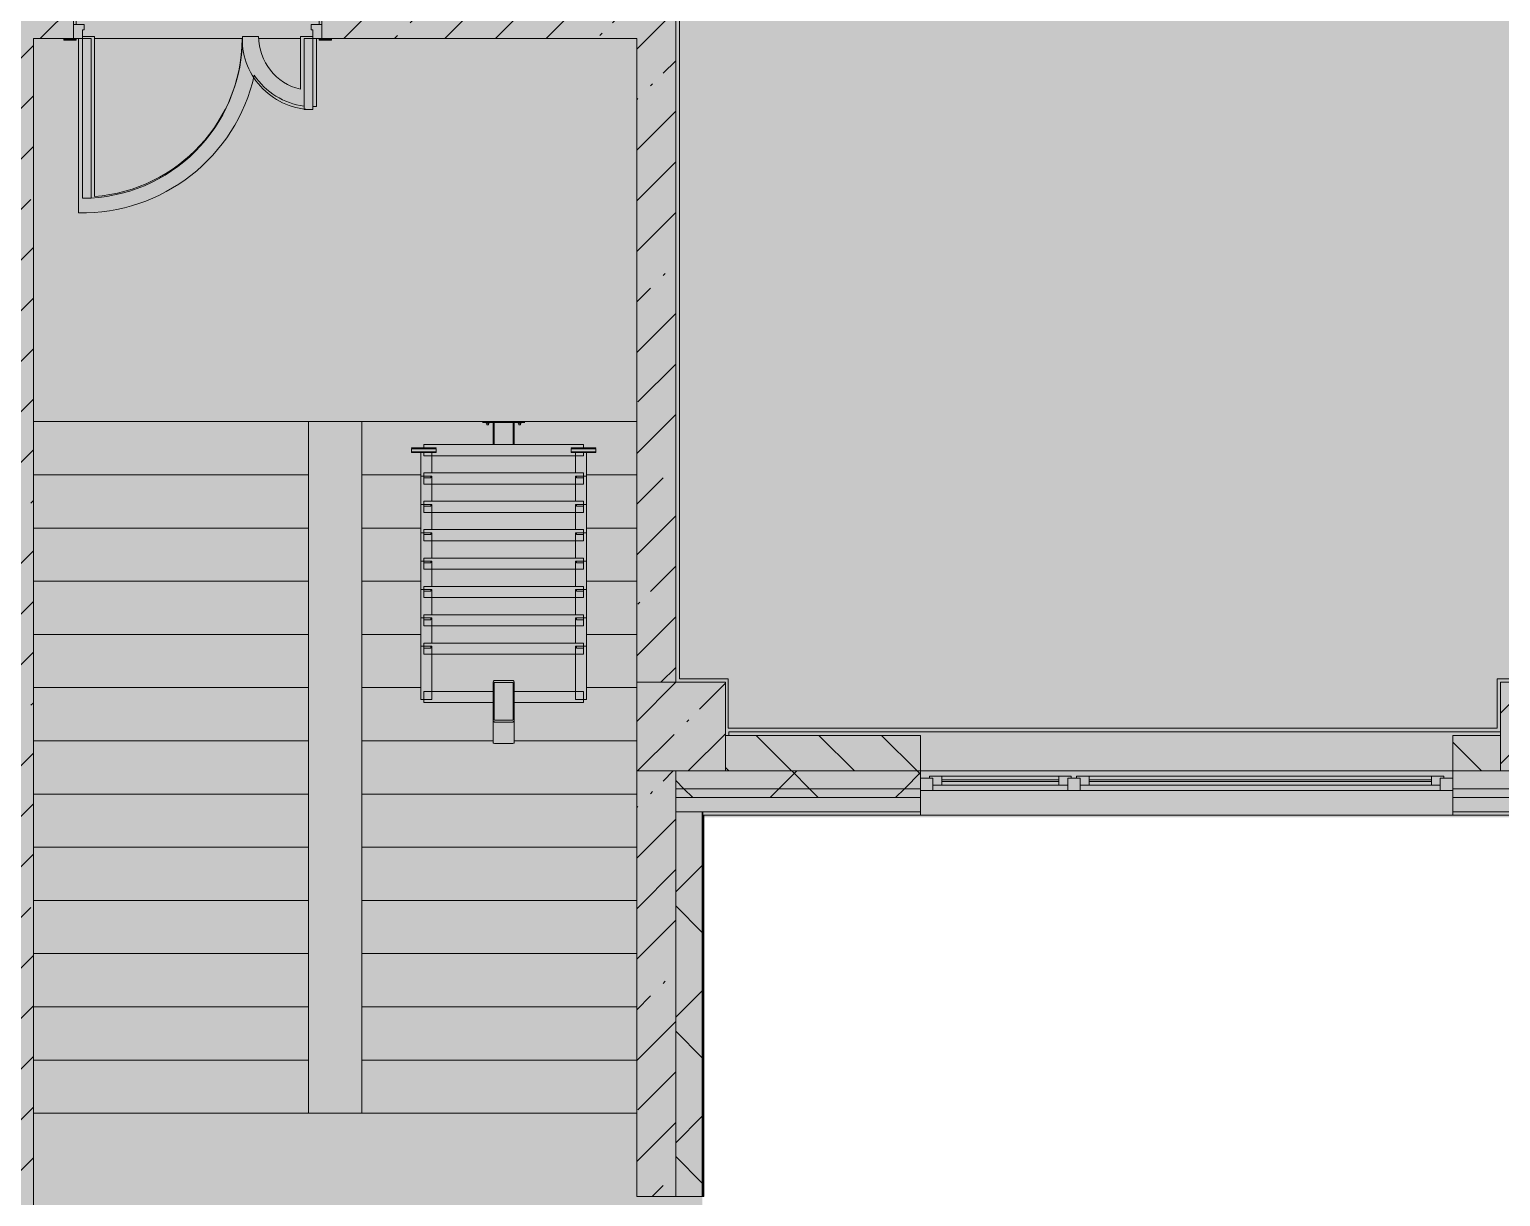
# Model space of a CAD drawing. Header units: millimetres. Extents: x 35524 to 235479, y -8553 to 29000.
# Drawn here: x 180525 to 188819, y 1150 to 7732 of the extents above; entities that cross this region are included whole.
import ezdxf

# ---------------------------------------------------------------- set-up
doc = ezdxf.new("R2010")
doc.units = ezdxf.units.MM
doc.linetypes.add('200_ШТРИХ__ш1_п0_6_', pattern=[800, 500, -300])
doc.layers.add('A-DETL-GENF-3', color=7, linetype='Continuous', lineweight=9, true_color=0xc0c0c0, transparency=0.4)
for name, color, linetype, lineweight in [('A-DETL-MBND-1', 7, '200_ШТРИХ__ш1_п0_6_', 9), ('A-WALL', 7, 'Continuous', 9), ('A-WALL-6', 7, 'Continuous', 5), ('I-WALL-24', 7, 'Continuous', 5), ('S-COLS-1', 7, 'Continuous', 5)]:
    doc.layers.add(name, color=color, linetype=linetype, lineweight=lineweight)
for name, color, linetype, lineweight, true_color in [('A-DOOR-3', 7, 'Continuous', 5, 0xe2e2e2), ('A-DOOR-4', 7, 'Continuous', 5, 0xb7b7b7), ('A-DOOR-FRAM-2', 7, 'Continuous', 5, 0xe2e2e2), ('A-DOOR-FRAM-4', 7, 'Continuous', 5, 0xb7b7b7), ('A-FLOR-1', 7, 'Continuous', 5, 0xb7b7b7), ('A-GENM-1', 7, 'Continuous', 5, 0x737373), ('A-GLAZ-3', 7, 'Continuous', 5, 0x737373), ('A-WALL-7', 7, 'Continuous', 5, 0x737373), ('A-WALL-8', 7, 'Continuous', 9, 0x737373), ('I-WALL-23', 7, 'Continuous', 5, 0x737373), ('S-COLS-2', 7, 'Continuous', 5, 0x737373), ('S-STRS-2', 7, 'Continuous', 5, 0x737373)]:
    doc.layers.add(name, color=color, linetype=linetype, lineweight=lineweight, true_color=true_color)
pattern_1 = [(45, (108468.84, 0), (-353.5534, 353.5534), []), (135, (108468.84, 0), (-353.5534, -353.5534), [])]
pattern_2 = [(45, (108468.84, 0), (-285.1231, 285.1231), []), (45, (108753.96, 0), (-285.1231, 285.1231), [504.031, -100.806, 16.764, -84.042])]

# ---------------------------------------------------------------- blocks, each defined once
blk = doc.blocks.new('BSC_Колонна _Прямоугольная - 500х500-V115-3_4_2_птичка')
at = {"layer": 'S-COLS-1'}
h = blk.add_hatch(dxfattribs=at)
h.set_pattern_fill('FP_90', color=256, style=0, pattern_type=2)
h.set_pattern_definition([(45, (-75730, -3800), (-285.1231, 285.1231), []), (45, (-75444.88, -3800), (-285.1231, 285.1231), [504.031, -100.806, 16.764, -84.042])])
h.paths.add_polyline_path([(-217, -250), (250, -250), (250, 250), (-250, 250), (-250, -250)])
at = {"layer": 'S-COLS-2'}
for p, q in [((250, 250), (-250, 250)), ((-250, 250), (-250, -250)), ((250, -250), (250, 250)), ((-250, -250), (250, -250))]:
    blk.add_line(p, q, dxfattribs=at)
blk = doc.blocks.new('BSC_Колонна _Прямоугольная - 500х500-V116-3_4_2_птичка')
at = {"layer": 'S-COLS-1'}
h = blk.add_hatch(dxfattribs=at)
h.set_pattern_fill('FP_91', color=256, style=0, pattern_type=2)
h.set_pattern_definition([(45, (-80600, -3800), (-285.1231, 285.1231), []), (45, (-80314.88, -3800), (-285.1231, 285.1231), [504.031, -100.806, 16.764, -84.042])])
h.paths.add_polyline_path([(-250, -250), (250, -250), (250, 250), (-250, 250)])
at = {"layer": 'S-COLS-2'}
for p, q in [((250, 250), (-250, 250)), ((-250, 250), (-250, -250)), ((250, -250), (250, 250)), ((-250, -250), (250, -250))]:
    blk.add_line(p, q, dxfattribs=at)
blk = doc.blocks.new('110_Дверь_СКБ_2Ст - Д-1 Лестничная клетка EIS60-24319353-3_4_2_птичка')
at = {"layer": 'A-DOOR-3'}
for points in [[(612.5, 1010), (612.5, 110), (662.5, 110), (662.5, 1010)], [(-631.1, 510), (-637.5, 510), (-637.5, 110), (-587.5, 110), (-587.5, 510)], [(712.5, 30), (697.5, 30), (697.5, -110), (712.5, -110)]]:
    blk.add_hatch(color=256, dxfattribs=at).paths.add_polyline_path(points)
h = blk.add_hatch(color=256, dxfattribs=at)
h.paths.add_polyline_path([(662.5, 110), (662.5, 60), (652.5, 60), (652.5, 30), (712.5, 30), (712.5, 110)])
h.paths.add_polyline_path([(-637.5, 110), (-687.5, 110), (-687.5, 30), (-627.5, 30), (-631.1, 60), (-637.5, 60)])
at = {"layer": 'A-DOOR-FRAM-2'}
for points in [[(-742.5, 118), (-742.5, 110), (-672.5, 110), (-672.5, 118)], [(697.5, 118), (697.5, 110), (767.5, 110), (767.5, 118)], [(-672.5, 30), (-687.5, 30), (-687.5, -110), (-672.5, -110)], [(-672.5, -110), (-742.5, -110), (-742.5, -118), (-672.5, -118)], [(697.5, -110), (697.5, -118), (767.5, -118), (767.5, -110)]]:
    blk.add_hatch(color=256, dxfattribs=at).paths.add_polyline_path(points)
at = {"layer": 'A-DOOR-4'}
for p, q in [((662.5, 1010), (612.5, 1010)), ((612.5, 1010), (612.5, 110)), ((662.5, 110), (662.5, 1010)), ((-637.5, 510), (-637.5, 110)), ((-587.5, 510), (-637.5, 510)), ((-587.5, 110), (-587.5, 510)), ((-637.5, 110), (-587.5, 110)), ((612.5, 110), (662.5, 110))]:
    blk.add_line(p, q, dxfattribs=at)
for centre, radius, start, end in [((662.5, 110), 900, 90, 180), ((-637.5, 110), 400, 360, 90)]:
    blk.add_arc(centre, radius, start, end, dxfattribs=at)
at = {"layer": 'A-DOOR-FRAM-4'}
for p, q in [((-672.5, 118), (-742.5, 118)), ((-742.5, 118), (-742.5, 110)), ((-742.5, 110), (-672.5, 110)), ((-637.5, 110), (-687.5, 110)), ((-687.5, 110), (-687.5, 30)), ((-672.5, 110), (-672.5, 118)), ((-637.5, 60), (-637.5, 110)), ((662.5, 110), (662.5, 60)), ((712.5, 110), (662.5, 110)), ((767.5, 118), (697.5, 118)), ((697.5, 118), (697.5, 110)), ((697.5, 110), (767.5, 110)), ((712.5, 30), (712.5, 110)), ((767.5, 110), (767.5, 118)), ((-687.5, 30), (-627.5, 30)), ((-672.5, 30), (-687.5, 30)), ((-687.5, 30), (-687.5, -110)), ((-672.5, -110), (-672.5, 30)), ((-627.5, 60), (-637.5, 60)), ((-627.5, 30), (-627.5, 60)), ((662.5, 60), (652.5, 60)), ((652.5, 60), (652.5, 30)), ((652.5, 30), (712.5, 30)), ((712.5, 30), (697.5, 30)), ((697.5, 30), (697.5, -110)), ((712.5, -110), (712.5, 30)), ((-672.5, -110), (-742.5, -110)), ((-742.5, -110), (-742.5, -118)), ((-742.5, -118), (-672.5, -118)), ((-687.5, -110), (-672.5, -110)), ((-672.5, -118), (-672.5, -110)), ((697.5, -110), (712.5, -110)), ((767.5, -110), (697.5, -110)), ((697.5, -110), (697.5, -118)), ((697.5, -118), (767.5, -118)), ((767.5, -118), (767.5, -110))]:
    blk.add_line(p, q, dxfattribs=at)
blk = doc.blocks.new('Анкер клиновой - Анкер клиновой МКТ В 10-10-16_85-V180-3_4_2_птичка')
at = {"layer": 'A-DETL-MBND-1'}
for p, q in [((74812, 5515.8), (74812, 5511.8)), ((74812, 5511.8), (74828, 5511.8)), ((74828, 5511.8), (74812, 5511.8)), ((74815, 5515.8), (74815, 5501.8)), ((74815, 5501.8), (74825, 5501.8)), ((74825, 5501.8), (74815, 5501.8)), ((74825, 5501.8), (74825, 5515.8)), ((74828, 5511.8), (74828, 5515.8))]:
    blk.add_line(p, q, dxfattribs=at)
blk = doc.blocks.new('ОМ_Полоса_Трапеция прямоугольная_Прокат_ГОСТ 103-2006 - ОМ_Полоса_Трапеция прямоугольная_Прокат_ГОСТ 103-2006-V181-3_4_2_птичка')
at = {"layer": 'A-GENM-1'}
for p, q in [((74280, 4243.3), (74280, 4253.3)), ((74280, 4253.3), (74320, 4253.3)), ((74320, 4243.3), (74280, 4243.3)), ((74320, 4253.3), (74320, 4243.3))]:
    blk.add_line(p, q, dxfattribs=at)
blk = doc.blocks.new('ОМ_Полоса_Трапеция прямоугольная_Прокат_ГОСТ 103-2006 - ОМ_Полоса_Трапеция прямоугольная_Прокат_ГОСТ 103-2006-V182-3_4_2_птичка')
at = {"layer": 'A-GENM-1'}
for p, q in [((74320, 4893.3), (74280, 4893.3)), ((74280, 4893.3), (74280, 4883.3)), ((74320, 4883.3), (74320, 4893.3)), ((74280, 4883.3), (74320, 4883.3))]:
    blk.add_line(p, q, dxfattribs=at)
blk = doc.blocks.new('ОМ_Полоса_Трапеция прямоугольная_Прокат_ГОСТ 103-2006 - ОМ_Полоса_Трапеция прямоугольная_Прокат_ГОСТ 103-2006-V183-3_4_2_птичка')
at = {"layer": 'A-GENM-1'}
for p, q in [((74320, 5053.3), (74280, 5053.3)), ((74280, 5053.3), (74280, 5043.3)), ((74280, 5043.3), (74320, 5043.3)), ((74320, 5043.3), (74320, 5053.3))]:
    blk.add_line(p, q, dxfattribs=at)
blk = doc.blocks.new('ОМ_Полоса_Трапеция прямоугольная_Прокат_ГОСТ 103-2006 - ОМ_Полоса_Трапеция прямоугольная_Прокат_ГОСТ 103-2006-V184-3_4_2_птичка')
at = {"layer": 'A-GENM-1'}
for p, q in [((74320, 5213.3), (74280, 5213.3)), ((74280, 5213.3), (74280, 5203.3)), ((74280, 5203.3), (74320, 5203.3)), ((74320, 5203.3), (74320, 5213.3))]:
    blk.add_line(p, q, dxfattribs=at)
blk = doc.blocks.new('ОМ_Полоса_Прокат_ГОСТ 103-2006 - ОМ_Полоса_Прокат_ГОСТ 103-2006-V185-3_4_2_птичка')
at = {"layer": 'A-GENM-1'}
for p, q in [((74350, 5373.3), (74210, 5373.3)), ((74210, 5373.3), (74210, 5370.3)), ((74210, 5370.3), (74350, 5370.3)), ((74350, 5370.3), (74350, 5373.3))]:
    blk.add_line(p, q, dxfattribs=at)
blk = doc.blocks.new('ОМ_Полоса_Прокат_ГОСТ 103-2006 - ОМ_Полоса_Прокат_ГОСТ 103-2006-V186-3_4_2_птичка')
at = {"layer": 'A-GENM-1'}
for p, q in [((74210, 5365.9), (74350, 5365.9)), ((74210, 5349), (74210, 5365.9)), ((74350, 5349), (74210, 5349)), ((74210, 5349), (74210, 5345.6)), ((74210, 5345.6), (74350, 5345.6)), ((74350, 5365.9), (74350, 5349)), ((74350, 5345.6), (74350, 5349))]:
    blk.add_line(p, q, dxfattribs=at)
blk = doc.blocks.new('ОМ_Полоса_Трапеция прямоугольная_Прокат_ГОСТ 103-2006 - ОМ_Полоса_Трапеция прямоугольная_Прокат_ГОСТ 103-2006-V187-3_4_2_птичка')
at = {"layer": 'A-GENM-1'}
for p, q in [((75140, 4243.3), (75140, 4253.3)), ((75140, 4253.3), (75180, 4253.3)), ((75180, 4243.3), (75140, 4243.3)), ((75180, 4253.3), (75180, 4243.3))]:
    blk.add_line(p, q, dxfattribs=at)
blk = doc.blocks.new('ОМ_Полоса_Трапеция прямоугольная_Прокат_ГОСТ 103-2006 - ОМ_Полоса_Трапеция прямоугольная_Прокат_ГОСТ 103-2006-V188-3_4_2_птичка')
at = {"layer": 'A-GENM-1'}
for p, q in [((75140, 4893.3), (75140, 4883.3)), ((75180, 4893.3), (75140, 4893.3)), ((75180, 4883.3), (75180, 4893.3)), ((75140, 4883.3), (75180, 4883.3))]:
    blk.add_line(p, q, dxfattribs=at)
blk = doc.blocks.new('ОМ_Полоса_Трапеция прямоугольная_Прокат_ГОСТ 103-2006 - ОМ_Полоса_Трапеция прямоугольная_Прокат_ГОСТ 103-2006-V189-3_4_2_птичка')
at = {"layer": 'A-GENM-1'}
for p, q in [((75140, 5053.3), (75140, 5043.3)), ((75180, 5053.3), (75140, 5053.3)), ((75140, 5043.3), (75180, 5043.3)), ((75180, 5043.3), (75180, 5053.3))]:
    blk.add_line(p, q, dxfattribs=at)
blk = doc.blocks.new('ОМ_Полоса_Трапеция прямоугольная_Прокат_ГОСТ 103-2006 - ОМ_Полоса_Трапеция прямоугольная_Прокат_ГОСТ 103-2006-V190-3_4_2_птичка')
at = {"layer": 'A-GENM-1'}
for p, q in [((75140, 5213.3), (75140, 5203.3)), ((75180, 5213.3), (75140, 5213.3)), ((75140, 5203.3), (75180, 5203.3)), ((75180, 5203.3), (75180, 5213.3))]:
    blk.add_line(p, q, dxfattribs=at)
blk = doc.blocks.new('ОМ_Полоса_Прокат_ГОСТ 103-2006 - ОМ_Полоса_Прокат_ГОСТ 103-2006-V191-3_4_2_птичка')
at = {"layer": 'A-GENM-1'}
for p, q in [((75110, 5373.3), (75110, 5370.3)), ((75250, 5373.3), (75110, 5373.3)), ((75110, 5370.3), (75250, 5370.3)), ((75250, 5370.3), (75250, 5373.3))]:
    blk.add_line(p, q, dxfattribs=at)
blk = doc.blocks.new('ОМ_Полоса_Прокат_ГОСТ 103-2006 - ОМ_Полоса_Прокат_ГОСТ 103-2006-V192-3_4_2_птичка')
at = {"layer": 'A-GENM-1'}
for p, q in [((75110, 5365.9), (75250, 5365.9)), ((75110, 5349), (75110, 5365.9)), ((75110, 5349), (75110, 5345.6)), ((75250, 5349), (75110, 5349)), ((75110, 5345.6), (75250, 5345.6)), ((75250, 5365.9), (75250, 5349)), ((75250, 5345.6), (75250, 5349))]:
    blk.add_line(p, q, dxfattribs=at)
blk = doc.blocks.new('ОМ_Труба_ГОСТ 8639-82 - ОМ_Труба_ГОСТ 8639-82-V193-3_4_2_птичка')
at = {"layer": 'A-GENM-1'}
for p, q in [((74670, 3843.3), (74670, 4043.4)), ((74676, 4043.4), (74676, 3843.3)), ((74679, 4061), (74781, 4061)), ((74781, 4049.3), (74679, 4049.3)), ((74784, 3843.3), (74784, 4043.4)), ((74790, 4043.4), (74790, 3843.3)), ((74670, 3843.3), (74670, 3709.3)), ((74679, 3837.4), (74781, 3837.4)), ((74781, 3825.6), (74679, 3825.6)), ((74790, 3709.3), (74790, 3843.3)), ((74781, 3704.7), (74679, 3704.7))]:
    blk.add_line(p, q, dxfattribs=at)
at = {"layer": 'A-GENM-1', "flags": 128}
for points in [[(74670, 4043.4), (74670.2, 4046.8), (74670.7, 4050.1), (74671.5, 4053.2), (74672.6, 4055.9), (74674, 4058.1), (74675.6, 4059.7), (74677.2, 4060.7), (74679, 4061)], [(74679, 4049.3), (74678.4, 4049.1), (74677.9, 4048.8), (74677.3, 4048.3), (74676.9, 4047.5), (74676.5, 4046.6), (74676.2, 4045.6), (74676.1, 4044.5), (74676, 4043.4)], [(74781, 4061), (74782.8, 4060.7), (74784.4, 4059.7), (74786, 4058.1), (74787.4, 4055.9), (74788.5, 4053.2), (74789.3, 4050.1), (74789.8, 4046.8), (74790, 4043.4)], [(74784, 4043.4), (74783.9, 4044.5), (74783.8, 4045.6), (74783.5, 4046.6), (74783.1, 4047.5), (74782.7, 4048.3), (74782.1, 4048.8), (74781.6, 4049.1), (74781, 4049.3)], [(74679, 3825.6), (74677.2, 3826), (74675.6, 3827), (74674, 3828.6), (74672.6, 3830.8), (74671.5, 3833.5), (74670.7, 3836.5), (74670.2, 3839.9), (74670, 3843.3)], [(74676, 3843.3), (74676.1, 3842.1), (74676.2, 3841), (74676.5, 3840), (74676.9, 3839.1), (74677.3, 3838.4), (74677.9, 3837.9), (74678.4, 3837.5), (74679, 3837.4)], [(74790, 3843.3), (74789.8, 3839.9), (74789.3, 3836.5), (74788.5, 3833.5), (74787.4, 3830.8), (74786, 3828.6), (74784.4, 3827), (74782.8, 3826), (74781, 3825.6)], [(74781, 3837.4), (74781.6, 3837.5), (74782.1, 3837.9), (74782.7, 3838.4), (74783.1, 3839.1), (74783.5, 3840), (74783.8, 3841), (74783.9, 3842.1), (74784, 3843.3)]]:
    blk.add_lwpolyline(points, dxfattribs=at)
at = {"layer": 'A-GENM-1'}
for centre, start_param, end_param in [((74679, 3761.3), 2.617994, 3.141593), ((74781, 3761.3), 0, 0.523599), ((74679, 3709.3), 3.141593, 4.712389), ((74781, 3709.3), 4.712389, 6.283185)]:
    blk.add_ellipse(centre, major_axis=(9, 0), ratio=0.509802, start_param=start_param, end_param=end_param, dxfattribs=at)
blk = doc.blocks.new('ОМ_Уголок_ГОСТ 8509-93 - ОМ_Уголок_ГОСТ 8509-93-V194-3_4_2_птичка')
at = {"layer": 'A-GENM-1'}
for p, q in [((0, 45.2), (0, -17.8)), ((390, 45.2), (0, 45.2)), ((900, 45.2), (510, 45.2)), ((900, -17.8), (900, 45.2)), ((0, -17.8), (390, -17.8)), ((510, -17.8), (900, -17.8))]:
    blk.add_line(p, q, dxfattribs=at)
blk = doc.blocks.new('ОМ_Уголок_ГОСТ 8509-93 - ОМ_Уголок_ГОСТ 8509-93-V195-3_4_2_птичка')
at = {"layer": 'A-GENM-1'}
for p, q in [((0, 45.2), (0, -17.8)), ((900, 45.2), (0, 45.2)), ((900, -17.8), (900, 45.2)), ((0, -17.8), (900, -17.8))]:
    blk.add_line(p, q, dxfattribs=at)
blk = doc.blocks.new('ОМ_Уголок_ГОСТ 8509-93 - ОМ_Уголок_ГОСТ 8509-93-V196-3_4_2_птичка')
at = {"layer": 'A-GENM-1'}
for p, q in [((0, 45.2), (0, -17.8)), ((300, 45.2), (0, 45.2)), ((300, -17.8), (300, 45.2)), ((0, -17.8), (300, -17.8))]:
    blk.add_line(p, q, dxfattribs=at)
blk = doc.blocks.new('ОМ_Уголок_ГОСТ 8509-93 - ОМ_Уголок_ГОСТ 8509-93-V197-3_4_2_птичка')
at = {"layer": 'A-GENM-1'}
for p, q in [((0, 45.2), (0, -17.8)), ((300, 45.2), (0, 45.2)), ((300, -17.8), (300, 45.2)), ((0, -17.8), (298.7, -17.8))]:
    blk.add_line(p, q, dxfattribs=at)
blk = doc.blocks.new('ОМ_Уголок_ГОСТ 8509-93 - ОМ_Уголок_ГОСТ 8509-93-V198-3_4_2_птичка')
at = {"layer": 'A-GENM-1'}
for p, q in [((0, 45.2), (0, -17.8)), ((142.2, 45.2), (0, 45.2)), ((0, -17.8), (160, -17.8))]:
    blk.add_line(p, q, dxfattribs=at)
blk = doc.blocks.new('ОМ_Уголок_ГОСТ 8509-93 - ОМ_Уголок_ГОСТ 8509-93-V199-3_4_2_птичка')
at = {"layer": 'A-GENM-1'}
for p, q in [((300, 45.2), (157.8, 45.2)), ((300, -17.8), (300, 45.2)), ((140, -17.8), (300, -17.8))]:
    blk.add_line(p, q, dxfattribs=at)
blk = doc.blocks.new('ОМ_Уголок_ГОСТ 8509-93 - ОМ_Уголок_ГОСТ 8509-93-V200-3_4_2_птичка')
at = {"layer": 'A-GENM-1'}
for p, q in [((0, 45.2), (0, 27.8)), ((900, 45.2), (0, 45.2)), ((0, 7.4), (0, -17.8)), ((900, 27.8), (900, 45.2)), ((900, -17.8), (900, 7.4)), ((0, -17.8), (900, -17.8))]:
    blk.add_line(p, q, dxfattribs=at)
blk = doc.blocks.new('ОМ_Уголок_ГОСТ 8509-93 - ОМ_Уголок_ГОСТ 8509-93-V201-3_4_2_птичка')
at = {"layer": 'A-GENM-1'}
for p, q in [((0, 45.2), (0, -17.8)), ((7.4, 45.2), (0, 45.2)), ((142.2, 45.2), (27.8, 45.2)), ((0, -17.8), (7.4, -17.8)), ((27.8, -17.8), (160, -17.8))]:
    blk.add_line(p, q, dxfattribs=at)
blk = doc.blocks.new('ОМ_Уголок_ГОСТ 8509-93 - ОМ_Уголок_ГОСТ 8509-93-V202-3_4_2_птичка')
at = {"layer": 'A-GENM-1'}
for p, q in [((272.2, 45.2), (157.8, 45.2)), ((300, 45.2), (292.6, 45.2)), ((300, -17.8), (300, 45.2)), ((140, -17.8), (272.2, -17.8)), ((292.6, -17.8), (300, -17.8))]:
    blk.add_line(p, q, dxfattribs=at)
blk = doc.blocks.new('ОМ_Труба_ГОСТ 8639-82 - ОМ_Труба_ГОСТ 8639-82-V203-3_4_2_птичка')
at = {"layer": 'A-DETL-MBND-1'}
for p, q in [((74670, 5515.8), (74670, 5391.1)), ((74676, 5391.1), (74676, 5515.8)), ((74784, 5391.1), (74784, 5515.8)), ((74790, 5391.1), (74790, 5515.8))]:
    blk.add_line(p, q, dxfattribs=at)
blk = doc.blocks.new('ОМ_Уголок_ГОСТ 8510-86 - ОМ_Уголок_ГОСТ 8510-86-V204-3_4_2_птичка')
at = {"layer": 'A-DETL-MBND-1'}
blk.add_line((0, 0), (240, 0), dxfattribs=at)
blk = doc.blocks.new('120_Окно_СКБ_2Ст - 120_Окно_СКБ_2Ст 3000х2500 _мал_створка слева_-22809161-3_4_2_птичка')
at = {"layer": 'A-GLAZ-3'}
for p, q in [((-1500, -75), (-1500, -5)), ((-1500, -5), (-1430, -5)), ((1500, -5), (-1500, -5)), ((-1430, -75), (-1500, -75)), ((-1500, -75), (-1450, -75)), ((-1430, -75), (-1450, -75)), ((-1450, -75), (-1450, -85)), ((-1430, -5), (-1430, -75)), ((600, -35), (-1430, -35)), ((-1430, -35), (-1430, -75)), ((-1380, -85), (-1380, -35)), ((-1380, -55), (550, -55)), ((550, -65), (-1380, -65)), ((550, -85), (550, -35)), ((600, -75), (600, -5)), ((600, -5), (670, -5)), ((600, -75), (600, -35)), ((670, -75), (600, -75)), ((620, -75), (600, -75)), ((620, -75), (650, -75)), ((620, -85), (620, -75)), ((670, -75), (650, -75)), ((650, -75), (650, -85)), ((670, -5), (670, -75)), ((1430, -35), (670, -35)), ((670, -35), (670, -75)), ((720, -85), (720, -35)), ((720, -55), (1380, -55)), ((1380, -65), (720, -65)), ((1380, -85), (1380, -35)), ((1430, -75), (1430, -5)), ((1430, -5), (1500, -5)), ((1430, -75), (1430, -35)), ((1500, -75), (1430, -75)), ((1450, -75), (1430, -75)), ((1450, -75), (1500, -75)), ((1450, -85), (1450, -75)), ((1500, -5), (1500, -75)), ((-1450, -85), (620, -85)), ((620, -85), (-1450, -85)), ((650, -85), (1450, -85)), ((1450, -85), (650, -85))]:
    blk.add_line(p, q, dxfattribs=at)

msp = doc.modelspace()

# ---------------------------------------------------------------- hatches: boundary and pattern name
at = {"layer": 'A-DETL-GENF-3'}
msp.add_hatch(color=256, dxfattribs=at).paths.add_polyline_path([(179320.8, -251.7), (184318.8, -251.7), (184318.8, 3288.3), (193038.8, 3288.3), (193038.8, 27348.3), (150378.8, 27348.3), (150378.8, 23888.3), (146779, 23888.3), (146779, -251.7), (178388.6, -251.7)])
at = {"layer": 'A-WALL-6'}
h = msp.add_hatch(dxfattribs=at)
h.set_pattern_fill('FP_100', color=256, style=0, pattern_type=2)
h.set_pattern_definition([(135, (108468.84, 0), (-176.7767, -176.7767), [])])
h.paths.add_polyline_path([(192568.8, 3550), (192668.8, 3550), (192668.8, 3750), (192568.8, 3750), (192568.8, 3701.2)])
h.paths.add_polyline_path([(191439.4, 3550), (191668.8, 3550), (191668.8, 3750), (190768.8, 3750), (190768.8, 3550)])
h.paths.add_polyline_path([(185548.8, 3550), (185548.8, 3750), (184448.8, 3750), (184448.8, 3550), (184914, 3550)])
h.paths.add_polyline_path([(189318.8, 3550), (189868.8, 3550), (189868.8, 3750), (189318.8, 3750), (189318.8, 3666.7)])
h.paths.add_polyline_path([(188548.8, 3550), (188818.8, 3550), (188818.8, 3750), (188548.8, 3750)])
h = msp.add_hatch(dxfattribs=at)
h.set_pattern_fill('FP_102', color=256, style=0, pattern_type=2)
h.set_pattern_definition(pattern_1)
h.paths.add_polyline_path([(193038.8, 3450), (193038.8, 3550), (192568.8, 3550), (192568.8, 3450), (192837.8, 3450)])
h.paths.add_polyline_path([(184168.8, 3450), (185548.8, 3450), (185548.8, 3550), (184168.8, 3550)])
h.paths.add_polyline_path([(188548.8, 3450), (189868.8, 3450), (189868.8, 3550), (188548.8, 3550)])
h.paths.add_polyline_path([(191439.4, 3450), (191668.8, 3450), (191668.8, 3550), (190768.8, 3550), (190768.8, 3450)])
h = msp.add_hatch(dxfattribs=at)
h.set_pattern_fill('FP_102', color=256, style=0, pattern_type=2)
h.set_pattern_definition(pattern_1)
h.paths.add_polyline_path([(184359.3, 3400), (185548.8, 3400), (185548.8, 3450), (184168.8, 3450), (184168.8, 3400), (184318.8, 3400)])
h.paths.add_polyline_path([(193038.8, 3400), (193038.8, 3450), (192568.8, 3450), (192568.8, 3400), (192837.8, 3400)])
h.paths.add_polyline_path([(191439.4, 3400), (191668.8, 3400), (191668.8, 3450), (190768.8, 3450), (190768.8, 3400)])
h.paths.add_polyline_path([(188548.8, 3400), (189868.8, 3400), (189868.8, 3450), (188548.8, 3450)])
h = msp.add_hatch(dxfattribs=at)
h.set_pattern_fill('FP_102', color=256, style=0, pattern_type=2)
h.set_pattern_definition(pattern_1)
h.paths.add_polyline_path([(184168.8, -250), (184318.8, -250), (184318.8, 350), (184168.8, 350), (184168.8, -100)])
h.paths.add_polyline_path([(184168.8, 1150), (184318.8, 1150), (184318.8, 3320), (184168.8, 3320), (184168.8, 1965.8)])
at = {"layer": 'I-WALL-24'}
h = msp.add_hatch(dxfattribs=at)
h.set_pattern_fill('FP_98', color=256, style=0, pattern_type=2)
h.set_pattern_definition(pattern_2)
h.paths.add_polyline_path([(182228.8, 7680), (183948.8, 7680), (183948.8, 7900), (182173.8, 7900), (182173.8, 7680)])
h.paths.add_polyline_path([(180718.8, 7680), (180773.8, 7680), (180773.8, 7900), (180328.8, 7900), (180328.8, 7680), (180548.8, 7680)])
h = msp.add_hatch(dxfattribs=at)
h.set_pattern_fill('FP_98', color=256, style=0, pattern_type=2)
h.set_pattern_definition(pattern_2)
h.paths.add_polyline_path([(184168.8, 120), (184168.8, 350), (183948.8, 350), (183948.8, 120), (183981.8, 120)])
h.paths.add_polyline_path([(183981.8, 1150), (184168.8, 1150), (184168.8, 3550), (183948.8, 3550), (183948.8, 1150)])
h.paths.add_polyline_path([(183981.8, 4050), (184168.8, 4050), (184168.8, 7900), (183948.8, 7900), (183948.8, 4050)])
h = msp.add_hatch(dxfattribs=at)
h.set_pattern_fill('FP_98', color=256, style=0, pattern_type=2)
h.set_pattern_definition(pattern_2)
h.paths.add_polyline_path([(180328.8, 120), (180548.8, 120), (180548.8, 7680), (180328.8, 7680), (180328.8, 1965.8)])

# ---------------------------------------------------------------- linework, layer by layer
at = {"layer": 'A-DETL-MBND-1'}
msp.add_line((183948.8, 535), (183948.8, 1150), dxfattribs=at)
at = {"layer": 'A-FLOR-1'}
for p, q in [((184189.8, 9100), (184189.8, 4070)), ((180802.3, 7680), (180802.3, 6697.1)), ((180892.3, 7691.9), (180823.8, 7691.9)), ((180892.3, 6789.7), (180892.3, 7691.9)), ((180892.3, 7680), (181726.7, 7680)), ((181817.3, 7691.9), (181727.3, 7691.9)), ((181818.5, 7680), (182053.5, 7680)), ((182123.8, 7691.9), (182053.5, 7691.9)), ((182053.5, 7691.9), (182053.5, 7394.8)), ((182143.5, 7297.5), (182143.5, 7680)), ((184189.8, 4070), (184463.8, 4070)), ((184463.8, 4070), (184463.8, 3791)), ((188798.8, 3791), (188798.8, 4070)), ((188798.8, 4070), (189338.8, 4070)), ((184463.8, 3791), (188798.8, 3791))]:
    msp.add_line(p, q, dxfattribs=at)
for centre, radius, start, end in [((180822.3, 7691.9), 905, 274.43687, 360), ((182122.3, 7691.9), 305, 180, 256.9573), ((180822.3, 7691.9), 995, 268.8489, 347.32946), ((182122.3, 7691.9), 395, 213.54048, 262.94436), ((182122.3, 7691.9), 395, 270.21425, 273.07201)]:
    msp.add_arc(centre, radius, start, end, dxfattribs=at)
at = {"layer": 'A-WALL'}
msp.add_line((184321.8, 1150), (184321.8, 3296.6), dxfattribs=at)
at = {"layer": 'A-WALL-6'}
msp.add_line((184326.8, 1150), (184326.8, 3300), dxfattribs=at)
at = {"layer": 'A-WALL-7'}
for p, q in [((185548.8, 3750), (184448.8, 3750)), ((185548.8, 3300), (185548.8, 3750)), ((188548.8, 3750), (188548.8, 3300)), ((188818.8, 3750), (188548.8, 3750)), ((184168.8, 3550), (184168.8, 3320)), ((185548.8, 3550), (188548.8, 3550)), ((193400.4, 3300), (184326.8, 3300)), ((184168.8, 1150), (184326.8, 1150))]:
    msp.add_line(p, q, dxfattribs=at)
at = {"layer": 'A-WALL-8'}
for p, q in [((185548.8, 3550), (184448.8, 3550)), ((188818.8, 3550), (188548.8, 3550)), ((184168.8, 3450), (185548.8, 3450)), ((188548.8, 3450), (189868.8, 3450)), ((184168.8, 3400), (185548.8, 3400)), ((184168.8, 3320), (184168.8, 1150)), ((184168.8, 3320), (185548.8, 3320)), ((184318.8, 1150), (184318.8, 3320)), ((184321.8, 3300), (184321.8, 3320)), ((188548.8, 3400), (189868.8, 3400)), ((188548.8, 3320), (189868.8, 3320)), ((184326.8, 3300), (184321.8, 3300))]:
    msp.add_line(p, q, dxfattribs=at)
at = {"layer": 'I-WALL-23'}
for p, q in [((184168.8, 4050), (184168.8, 7900)), ((180548.8, 120), (180548.8, 7680)), ((180548.8, 7680), (180718.8, 7680)), ((181726.7, 7680), (180892.3, 7680)), ((182053.5, 7680), (181818.5, 7680)), ((182228.8, 7680), (183948.8, 7680)), ((183948.8, 7680), (183948.8, 4050)), ((184468.8, 3770), (188818.8, 3770)), ((184468.8, 3770), (184468.8, 3750)), ((183948.8, 3550), (183948.8, 1150)), ((188548.8, 3550), (185548.8, 3550)), ((183948.8, 1150), (184168.8, 1150))]:
    msp.add_line(p, q, dxfattribs=at)
at = {"layer": 'S-STRS-2'}
for p, q in [((181726.7, 7680), (180892.3, 7680)), ((182053.5, 7680), (181818.5, 7680)), ((180548.8, 5520), (182098.8, 5520)), ((180548.8, 5520), (182098.8, 5520)), ((182098.8, 5520), (183948.8, 5520)), ((182098.8, 5220), (182098.8, 5520)), ((182398.8, 5520), (182398.8, 5220)), ((180548.8, 5220), (182098.8, 5220)), ((180548.8, 5220), (182098.8, 5220)), ((182098.8, 4920), (182098.8, 5220)), ((182398.8, 5220), (182398.8, 4920)), ((182731, 5220), (182398.8, 5220)), ((182731, 5220), (182398.8, 5220)), ((183948.8, 5220), (183666.6, 5220)), ((183948.8, 5220), (183666.6, 5220)), ((180548.8, 4920), (182098.8, 4920)), ((180548.8, 4920), (182098.8, 4920)), ((182098.8, 4620), (182098.8, 4920)), ((182398.8, 4920), (182398.8, 4620)), ((182731, 4920), (182398.8, 4920)), ((182731, 4920), (182398.8, 4920)), ((183948.8, 4920), (183666.6, 4920)), ((183948.8, 4920), (183666.6, 4920)), ((180548.8, 4620), (182098.8, 4620)), ((180548.8, 4620), (182098.8, 4620)), ((182098.8, 4320), (182098.8, 4620)), ((182398.8, 4620), (182398.8, 4320)), ((182731, 4620), (182398.8, 4620)), ((182731, 4620), (182398.8, 4620)), ((183948.8, 4620), (183666.6, 4620)), ((183948.8, 4620), (183666.6, 4620)), ((180548.8, 4320), (182098.8, 4320)), ((180548.8, 4320), (182098.8, 4320)), ((182098.8, 4020), (182098.8, 4320)), ((182398.8, 4320), (182398.8, 4020)), ((182731, 4320), (182398.8, 4320)), ((182731, 4320), (182398.8, 4320)), ((183948.8, 4320), (183666.6, 4320)), ((183948.8, 4320), (183666.6, 4320)), ((180548.8, 4020), (182098.8, 4020)), ((180548.8, 4020), (182098.8, 4020)), ((182098.8, 3720), (182098.8, 4020)), ((182398.8, 4020), (182398.8, 3720)), ((182731, 4020), (182398.8, 4020)), ((182731, 4020), (182398.8, 4020)), ((183948.8, 4020), (183666.6, 4020)), ((183948.8, 4020), (183666.6, 4020)), ((180548.8, 3720), (182098.8, 3720)), ((180548.8, 3720), (182098.8, 3720)), ((182098.8, 3420), (182098.8, 3720)), ((182398.8, 3720), (182398.8, 3420)), ((183140.2, 3720), (182398.8, 3720)), ((183140.2, 3720), (182398.8, 3720)), ((183948.8, 3720), (183257.5, 3720)), ((183948.8, 3720), (183257.5, 3720)), ((180548.8, 3420), (182098.8, 3420)), ((180548.8, 3420), (182098.8, 3420)), ((182098.8, 3120), (182098.8, 3420)), ((182398.8, 3420), (182398.8, 3120)), ((183948.8, 3420), (182398.8, 3420)), ((183948.8, 3420), (182398.8, 3420)), ((180548.8, 3120), (182098.8, 3120)), ((180548.8, 3120), (182098.8, 3120)), ((182098.8, 2820), (182098.8, 3120)), ((182398.8, 3120), (182398.8, 2820)), ((183948.8, 3120), (182398.8, 3120)), ((183948.8, 3120), (182398.8, 3120)), ((180548.8, 2820), (182098.8, 2820)), ((180548.8, 2820), (182098.8, 2820)), ((182098.8, 2520), (182098.8, 2820)), ((182398.8, 2820), (182398.8, 2520)), ((183948.8, 2820), (182398.8, 2820)), ((183948.8, 2820), (182398.8, 2820)), ((180548.8, 2520), (182098.8, 2520)), ((180548.8, 2520), (182098.8, 2520)), ((182098.8, 2220), (182098.8, 2520)), ((182398.8, 2520), (182398.8, 2220)), ((183948.8, 2520), (182398.8, 2520)), ((183948.8, 2520), (182398.8, 2520)), ((180548.8, 2220), (182098.8, 2220)), ((180548.8, 2220), (182098.8, 2220)), ((182098.8, 1920), (182098.8, 2220)), ((182398.8, 2220), (182398.8, 1920)), ((183948.8, 2220), (182398.8, 2220)), ((183948.8, 2220), (182398.8, 2220)), ((180548.8, 1920), (182098.8, 1920)), ((180548.8, 1920), (182098.8, 1920)), ((182098.8, 1620), (182098.8, 1920)), ((182398.8, 1920), (182398.8, 1620)), ((183948.8, 1920), (182398.8, 1920)), ((183948.8, 1920), (182398.8, 1920)), ((180548.8, 1620), (182098.8, 1620)), ((180548.8, 1620), (182098.8, 1620)), ((182398.8, 1620), (182098.8, 1620)), ((183948.8, 1620), (182398.8, 1620)), ((183948.8, 1620), (182398.8, 1620))]:
    msp.add_line(p, q, dxfattribs=at)

# ---------------------------------------------------------------- block references
at = {"layer": 'A-DETL-MBND-1', "extrusion": (0, 0, -1)}
msp.add_blockref('ОМ_Уголок_ГОСТ 8510-86 - ОМ_Уголок_ГОСТ 8510-86-V204-3_4_2_птичка', (-183318.8, 5515.8), dxfattribs=at)
at = {"layer": 'A-DETL-MBND-1'}
for name, p in [('Анкер клиновой - Анкер клиновой МКТ В 10-10-16_85-V180-3_4_2_птичка', (108288.8, 0)), ('ОМ_Труба_ГОСТ 8639-82 - ОМ_Труба_ГОСТ 8639-82-V203-3_4_2_птичка', (108468.8, 0)), ('Анкер клиновой - Анкер клиновой МКТ В 10-10-16_85-V180-3_4_2_птичка', (108468.8, 0))]:
    msp.add_blockref(name, p, dxfattribs=at)
at = {"layer": 'A-DOOR-4', "rotation": 180}
msp.add_blockref('110_Дверь_СКБ_2Ст - Д-1 Лестничная клетка EIS60-24319353-3_4_2_птичка', (181486.3, 7790), dxfattribs=at)
at = {"layer": 'A-GENM-1', "extrusion": (0, 0, -1)}
for name, p, rotation in [('ОМ_Уголок_ГОСТ 8509-93 - ОМ_Уголок_ГОСТ 8509-93-V200-3_4_2_птичка', (-182748.8, 5373.3), 180), ('ОМ_Уголок_ГОСТ 8509-93 - ОМ_Уголок_ГОСТ 8509-93-V202-3_4_2_птичка', (-182748.8, 5073.3), 90.00000000000087), ('ОМ_Уголок_ГОСТ 8509-93 - ОМ_Уголок_ГОСТ 8509-93-V201-3_4_2_птичка', (-183648.8, 5373.3), 270.0000000000007), ('ОМ_Уголок_ГОСТ 8509-93 - ОМ_Уголок_ГОСТ 8509-93-V195-3_4_2_птичка', (-182748.8, 5213.3), 180), ('ОМ_Уголок_ГОСТ 8509-93 - ОМ_Уголок_ГОСТ 8509-93-V199-3_4_2_птичка', (-182748.8, 4913.3), 90.00000000000087), ('ОМ_Уголок_ГОСТ 8509-93 - ОМ_Уголок_ГОСТ 8509-93-V198-3_4_2_птичка', (-183648.8, 5213.3), 270.0000000000007), ('ОМ_Уголок_ГОСТ 8509-93 - ОМ_Уголок_ГОСТ 8509-93-V195-3_4_2_птичка', (-182748.8, 5053.3), 180), ('ОМ_Уголок_ГОСТ 8509-93 - ОМ_Уголок_ГОСТ 8509-93-V199-3_4_2_птичка', (-182748.8, 4753.3), 90.00000000000087), ('ОМ_Уголок_ГОСТ 8509-93 - ОМ_Уголок_ГОСТ 8509-93-V198-3_4_2_птичка', (-183648.8, 5053.3), 270.0000000000007), ('ОМ_Уголок_ГОСТ 8509-93 - ОМ_Уголок_ГОСТ 8509-93-V199-3_4_2_птичка', (-182748.8, 4593.3), 90.00000000000087), ('ОМ_Уголок_ГОСТ 8509-93 - ОМ_Уголок_ГОСТ 8509-93-V195-3_4_2_птичка', (-182748.8, 4893.3), 180), ('ОМ_Уголок_ГОСТ 8509-93 - ОМ_Уголок_ГОСТ 8509-93-V198-3_4_2_птичка', (-183648.8, 4893.3), 270.0000000000007), ('ОМ_Уголок_ГОСТ 8509-93 - ОМ_Уголок_ГОСТ 8509-93-V199-3_4_2_птичка', (-182748.8, 4433.3), 90.00000000000087), ('ОМ_Уголок_ГОСТ 8509-93 - ОМ_Уголок_ГОСТ 8509-93-V195-3_4_2_птичка', (-182748.8, 4733.3), 180), ('ОМ_Уголок_ГОСТ 8509-93 - ОМ_Уголок_ГОСТ 8509-93-V198-3_4_2_птичка', (-183648.8, 4733.3), 270.0000000000007), ('ОМ_Уголок_ГОСТ 8509-93 - ОМ_Уголок_ГОСТ 8509-93-V199-3_4_2_птичка', (-182748.8, 4273.3), 90.00000000000087), ('ОМ_Уголок_ГОСТ 8509-93 - ОМ_Уголок_ГОСТ 8509-93-V195-3_4_2_птичка', (-182748.8, 4573.3), 180), ('ОМ_Уголок_ГОСТ 8509-93 - ОМ_Уголок_ГОСТ 8509-93-V198-3_4_2_птичка', (-183648.8, 4573.3), 270.0000000000007), ('ОМ_Уголок_ГОСТ 8509-93 - ОМ_Уголок_ГОСТ 8509-93-V199-3_4_2_птичка', (-182748.8, 4113.3), 90.00000000000087), ('ОМ_Уголок_ГОСТ 8509-93 - ОМ_Уголок_ГОСТ 8509-93-V195-3_4_2_птичка', (-182748.8, 4413.3), 180), ('ОМ_Уголок_ГОСТ 8509-93 - ОМ_Уголок_ГОСТ 8509-93-V198-3_4_2_птичка', (-183648.8, 4413.3), 270.0000000000007), ('ОМ_Уголок_ГОСТ 8509-93 - ОМ_Уголок_ГОСТ 8509-93-V197-3_4_2_птичка', (-182748.8, 3953.3), 90.00000000000087), ('ОМ_Уголок_ГОСТ 8509-93 - ОМ_Уголок_ГОСТ 8509-93-V195-3_4_2_птичка', (-182748.8, 4253.3), 180), ('ОМ_Уголок_ГОСТ 8509-93 - ОМ_Уголок_ГОСТ 8509-93-V196-3_4_2_птичка', (-183648.8, 4253.3), 270.0000000000007)]:
    msp.add_blockref(name, p, dxfattribs=dict(at, rotation=rotation))
at = {"layer": 'A-GENM-1'}
for name, p in [('ОМ_Полоса_Прокат_ГОСТ 103-2006 - ОМ_Полоса_Прокат_ГОСТ 103-2006-V185-3_4_2_птичка', (108468.8, 0)), ('ОМ_Полоса_Прокат_ГОСТ 103-2006 - ОМ_Полоса_Прокат_ГОСТ 103-2006-V186-3_4_2_птичка', (108468.8, 0)), ('ОМ_Полоса_Прокат_ГОСТ 103-2006 - ОМ_Полоса_Прокат_ГОСТ 103-2006-V191-3_4_2_птичка', (108468.8, 0)), ('ОМ_Полоса_Прокат_ГОСТ 103-2006 - ОМ_Полоса_Прокат_ГОСТ 103-2006-V192-3_4_2_птичка', (108468.8, 0)), ('ОМ_Полоса_Трапеция прямоугольная_Прокат_ГОСТ 103-2006 - ОМ_Полоса_Трапеция прямоугольная_Прокат_ГОСТ 103-2006-V184-3_4_2_птичка', (108468.8, 0)), ('ОМ_Полоса_Трапеция прямоугольная_Прокат_ГОСТ 103-2006 - ОМ_Полоса_Трапеция прямоугольная_Прокат_ГОСТ 103-2006-V190-3_4_2_птичка', (108468.8, 0)), ('ОМ_Полоса_Трапеция прямоугольная_Прокат_ГОСТ 103-2006 - ОМ_Полоса_Трапеция прямоугольная_Прокат_ГОСТ 103-2006-V183-3_4_2_птичка', (108468.8, 0)), ('ОМ_Полоса_Трапеция прямоугольная_Прокат_ГОСТ 103-2006 - ОМ_Полоса_Трапеция прямоугольная_Прокат_ГОСТ 103-2006-V189-3_4_2_птичка', (108468.8, 0)), ('ОМ_Полоса_Трапеция прямоугольная_Прокат_ГОСТ 103-2006 - ОМ_Полоса_Трапеция прямоугольная_Прокат_ГОСТ 103-2006-V182-3_4_2_птичка', (108468.8, 0)), ('ОМ_Полоса_Трапеция прямоугольная_Прокат_ГОСТ 103-2006 - ОМ_Полоса_Трапеция прямоугольная_Прокат_ГОСТ 103-2006-V188-3_4_2_птичка', (108468.8, 0)), ('ОМ_Полоса_Трапеция прямоугольная_Прокат_ГОСТ 103-2006 - ОМ_Полоса_Трапеция прямоугольная_Прокат_ГОСТ 103-2006-V181-3_4_2_птичка', (108468.8, 480)), ('ОМ_Полоса_Трапеция прямоугольная_Прокат_ГОСТ 103-2006 - ОМ_Полоса_Трапеция прямоугольная_Прокат_ГОСТ 103-2006-V187-3_4_2_птичка', (108468.8, 480)), ('ОМ_Полоса_Трапеция прямоугольная_Прокат_ГОСТ 103-2006 - ОМ_Полоса_Трапеция прямоугольная_Прокат_ГОСТ 103-2006-V181-3_4_2_птичка', (108468.8, 320)), ('ОМ_Полоса_Трапеция прямоугольная_Прокат_ГОСТ 103-2006 - ОМ_Полоса_Трапеция прямоугольная_Прокат_ГОСТ 103-2006-V187-3_4_2_птичка', (108468.8, 320)), ('ОМ_Полоса_Трапеция прямоугольная_Прокат_ГОСТ 103-2006 - ОМ_Полоса_Трапеция прямоугольная_Прокат_ГОСТ 103-2006-V181-3_4_2_птичка', (108468.8, 160)), ('ОМ_Полоса_Трапеция прямоугольная_Прокат_ГОСТ 103-2006 - ОМ_Полоса_Трапеция прямоугольная_Прокат_ГОСТ 103-2006-V187-3_4_2_птичка', (108468.8, 160)), ('ОМ_Полоса_Трапеция прямоугольная_Прокат_ГОСТ 103-2006 - ОМ_Полоса_Трапеция прямоугольная_Прокат_ГОСТ 103-2006-V181-3_4_2_птичка', (108468.8, 0)), ('ОМ_Полоса_Трапеция прямоугольная_Прокат_ГОСТ 103-2006 - ОМ_Полоса_Трапеция прямоугольная_Прокат_ГОСТ 103-2006-V187-3_4_2_птичка', (108468.8, 0)), ('ОМ_Труба_ГОСТ 8639-82 - ОМ_Труба_ГОСТ 8639-82-V193-3_4_2_птичка', (108468.8, 0))]:
    msp.add_blockref(name, p, dxfattribs=at)
at = {"layer": 'A-GENM-1', "extrusion": (0, 0, -1)}
msp.add_blockref('ОМ_Уголок_ГОСТ 8509-93 - ОМ_Уголок_ГОСТ 8509-93-V194-3_4_2_птичка', (-183648.8, 3953.3), dxfattribs=at)
at = {"layer": 'A-GLAZ-3', "rotation": 180}
msp.add_blockref('120_Окно_СКБ_2Ст - 120_Окно_СКБ_2Ст 3000х2500 _мал_створка слева_-22809161-3_4_2_птичка', (187048.8, 3435), dxfattribs=at)
at = {"layer": 'S-COLS-2'}
for name, p in [('BSC_Колонна _Прямоугольная - 500х500-V115-3_4_2_птичка', (184198.8, 3800)), ('BSC_Колонна _Прямоугольная - 500х500-V116-3_4_2_птичка', (189068.8, 3800))]:
    msp.add_blockref(name, p, dxfattribs=at)

doc.saveas('drawing.dxf')
